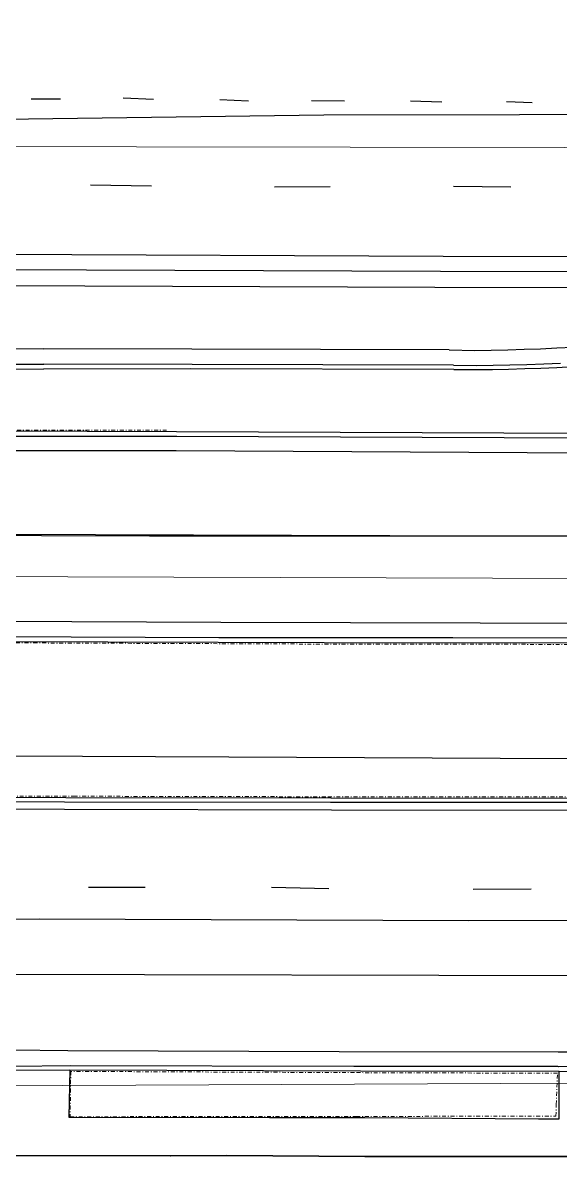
# Model space of a CAD drawing. Header units: feet. Extents: x 6439700 to 6442002, y 1883557 to 1884423.
# Drawn here: x 6440170.6 to 6440239.5, y 1883865.4 to 1884014 of the extents above; entities that cross this region are included whole.
import ezdxf
from ezdxf.lldxf.tags import DXFTag

# ---------------------------------------------------------------- set-up
doc = ezdxf.new("R2010")
doc.units = ezdxf.units.FT
doc.header["$MEASUREMENT"] = 0
doc.linetypes.add('DASHDOT', pattern=[1, 0.5, -0.25, 0, -0.25])
doc.layers.get('0').update_dxf_attribs({"color": 253})
for name, color, linetype, lineweight in [('VF-ELEC-OVHD-LINE-', 253, 'OVERHEADELECTRIC', 15), ('VF-FENC-LINE-', 253, 'FENCE', 25), ('VF-ROAD-CRWN-LINE-', 253, 'Continuous', 25), ('VF-ROAD-STRP-WHIT-LINE-', 253, 'Continuous', 25), ('VF-SSWR-GEOP-LINE-QLB-', 253, 'SEWER', 15), ('VF-STRM-GEOP-LINE-QLB-', 253, 'STORMDRAIN', 15), ('VF-TOPO-BRKL-LINE-', 253, 'DASHDOT', 13), ('VF-TOPO-CONC-GTFL-LINE-', 253, 'Continuous', 25), ('VF-TOPO-CONC-LIPG-LINE-', 253, 'Continuous', 25), ('VF-TOPO-CONC-SWLK-LINE-', 253, 'Continuous', 25), ('VF-TOPO-CONC-TBCB-LINE-', 253, 'Continuous', 25), ('VF-TOPO-CONC-TBWK-LINE-', 253, 'Continuous', 35)]:
    doc.layers.add(name, color=color, linetype=linetype, lineweight=lineweight)
doc.layers.add('VF-TINN-DSRF-BNDY-', color=253, linetype='Continuous', lineweight=25, plot=False)
doc.styles.get("Standard").update_dxf_attribs({"font": 'arial.ttf'})
tags = doc.linetypes.add('FENCE', pattern='A,0.5,-0.03,["X",Standard,S=0.08,R=0,X=0,Y=-0.04],-0.08,0.5', length=1.11).pattern_tags.tags
tags[6] = DXFTag(74, 10)
tags = doc.linetypes.add('OVERHEADELECTRIC', pattern='A,1,-0.03,["OE",Standard,S=0.08,R=0,X=0,Y=-0.04],-0.16,1', length=2.19).pattern_tags.tags
tags[6] = DXFTag(74, 10)
tags = doc.linetypes.add('SEWER', pattern='A,1,-0.03,["SS",Standard,S=0.08,R=0,X=0,Y=-0.04],-0.16,1', length=2.19).pattern_tags.tags
tags[6] = DXFTag(74, 10)
tags = doc.linetypes.add('STORMDRAIN', pattern='A,1,-0.03,["SD",Standard,S=0.08,R=0,X=0,Y=-0.04],-0.16,1', length=2.19).pattern_tags.tags
tags[6] = DXFTag(74, 10)

msp = doc.modelspace()

# ---------------------------------------------------------------- linework, layer by layer
at = {"linetype": 'Continuous'}
msp.add_line((6440239.3, 1883880.1, 656.3), (6440239.37, 1883880.1, 656.3), dxfattribs=at)
at = {"layer": 'VF-ELEC-OVHD-LINE-', "ltscale": 0.6}
msp.add_lwpolyline([(6440119.41, 1883877.39), (6440297.5, 1883878.2), (6440354.15, 1883878.22)], dxfattribs=at)
at = {"layer": 'VF-FENC-LINE-', "elevation": 662.47}
msp.add_lwpolyline([(6440112.16, 1883930.36), (6440112.29, 1883920.25), (6440196.99, 1883919.83), (6440353.8, 1883919.08)], dxfattribs=at)
at = {"layer": 'VF-ROAD-CRWN-LINE-'}
for points in [[(6439842.99, 1884001.03, 659.25), (6439886.35, 1884000.78, 659.08), (6439932.85, 1884000.58, 658.88), (6439976.8, 1884000.39, 658.6), (6440030.85, 1884000.68, 658.36), (6440114.86, 1884001.48, 657.79), (6440161.71, 1884001.63, 657.39), (6440209.22, 1884002.26, 656.96), (6440259.48, 1884002.36, 656.41), (6440322.92, 1884002.19, 655.67)], [(6440273.71, 1883947.89, 656.54), (6440246.84, 1883948.16, 656.85), (6440186.81, 1883948.19, 657.62), (6440145.12, 1883948.29, 658.08), (6440113.01, 1883948.34, 658.37), (6440084.03, 1883948.29, 658.51)], [(6440076.08, 1883898.94, 658.48), (6440172.65, 1883899.03, 658.09), (6440227.84, 1883898.83, 657.31), (6440275.14, 1883898.91, 656.19), (6440324.86, 1883898.87, 654.76), (6440364.88, 1883898.86, 653.66)]]:
    msp.add_polyline3d(points, dxfattribs=at)
at = {"layer": 'VF-ROAD-STRP-WHIT-LINE-'}
for p, q in [((6440171.6, 1884004.34), (6440175.4, 1884004.35)), ((6440183.44, 1884004.45), (6440187.35, 1884004.27)), ((6440195.87, 1884004.26), (6440199.54, 1884004.06)), ((6440207.62, 1884004.1), (6440211.85, 1884004.08)), ((6440220.35, 1884004.06), (6440224.39, 1884003.95)), ((6440232.67, 1884004), (6440235.99, 1884003.84)), ((6440179.23, 1883993.28), (6440187.08, 1883993.16)), ((6440202.86, 1883993.02), (6440210.03, 1883993.06)), ((6440225.86, 1883993.13), (6440233.25, 1883993.03)), ((6440117.12, 1883948.6), (6440273.4, 1883948.07)), ((6440186.27, 1883903.06), (6440178.99, 1883903.07)), ((6440209.87, 1883902.89), (6440202.49, 1883903.07)), ((6440235.84, 1883902.86), (6440228.4, 1883902.82)), ((6440112.17, 1883892.05), (6440343.21, 1883891.57))]:
    msp.add_line(p, q, dxfattribs=at)
at = {"layer": 'VF-SSWR-GEOP-LINE-QLB-', "ltscale": 0.6, "elevation": 660.97}
msp.add_lwpolyline([(6440076.43, 1884287.56), (6440075.23, 1883998.36), (6440322.5, 1883997.95)], dxfattribs=at)
at = {"layer": 'VF-STRM-GEOP-LINE-QLB-', "ltscale": 0.6, "elevation": 660.28, "flags": 128}
msp.add_lwpolyline([(6439704.49, 1883944.14), (6439998.92, 1883943.5), (6440299.11, 1883942.58), (6440342.78, 1883942.58)], dxfattribs=at)
at = {"layer": 'VF-TINN-DSRF-BNDY-'}
msp.add_polyline3d([(6440107.49, 1883865.25, 658.3), (6440107.83, 1883865.56, 658.31), (6440109.46, 1883866.76, 658.34), (6440109.94, 1883867.06, 658.34), (6440110.41, 1883867.35, 658.34), (6440110.43, 1883867.36, 658.34), (6440110.96, 1883867.57, 658.34), (6440111.49, 1883867.79, 658.34), (6440113.7, 1883868.46, 658.35), (6440115.96, 1883868.74, 658.36), (6440116.53, 1883868.76, 658.36), (6440117.09, 1883868.78, 658.36), (6440136.06, 1883868.65, 658.46), (6440136.09, 1883868.65, 658.46), (6440169.46, 1883868.64, 658.2), (6440169.48, 1883868.64, 658.2), (6440189.47, 1883868.62, 658.44), (6440189.5, 1883868.62, 658.44), (6440196.74, 1883868.64, 657.93), (6440196.77, 1883868.64, 657.93), (6440214.49, 1883868.54, 657.6), (6440214.52, 1883868.54, 657.6), (6440250.17, 1883868.52, 656.99)], dxfattribs=at)
at = {"layer": 'VF-TOPO-BRKL-LINE-'}
for points in [[(6440135.08, 1883967.57, 657.93), (6440135.14, 1883961.96, 657.96), (6440153.31, 1883961.79, 657.66), (6440189.12, 1883961.78, 657.29)], [(6440110.9, 1883914.83, 658.39), (6440110.94, 1883934.57, 658.23), (6440114.6, 1883934.59, 658.28), (6440114.61, 1883930.67, 658.26), (6440117.56, 1883930.68, 658.23), (6440117.54, 1883934.64, 658.17), (6440142.16, 1883934.57, 657.91), (6440171.93, 1883934.47, 657.6), (6440207.1, 1883934.33, 657.17), (6440244.42, 1883934.28, 656.92), (6440276.4, 1883934.25, 656.4), (6440308.81, 1883934.12, 656.2), (6440338.41, 1883934.11, 655.71), (6440363.61, 1883934.09, 655.5)], [(6440110.9, 1883914.83, 658.39), (6440111.95, 1883914.84, 658.48), (6440111.97, 1883914.88, 658.5), (6440112.02, 1883918.81, 658.48), (6440114.92, 1883918.91, 658.51), (6440114.86, 1883914.87, 658.54), (6440140.45, 1883914.79, 658.52), (6440177.06, 1883914.79, 658.33), (6440209.73, 1883914.72, 657.95), (6440244.11, 1883914.7, 657.02), (6440277.24, 1883914.56, 656.51), (6440311.09, 1883914.52, 655.41), (6440341.7, 1883914.33, 654.58), (6440363.14, 1883914.38, 653.92)]]:
    msp.add_polyline3d(points, dxfattribs=at)
msp.add_polyline3d([(6440239.03, 1883873.71, 656.95), (6440239.08, 1883875.23, 656.92), (6440239.22, 1883879.22, 656.93), (6440213.15, 1883879.3, 657.39), (6440176.7, 1883879.46, 657.8), (6440176.62, 1883873.64, 657.63), (6440213.4, 1883873.68, 657.46), (6440239.03, 1883873.71, 656.95)], close=True, dxfattribs=at)
at = {"layer": 'VF-TOPO-CONC-GTFL-LINE-'}
for p, q in [((6440166.23, 1883982.42, 657.03), (6440224.2, 1883982.21, 656.42)), ((6440224.2, 1883982.21, 656.42), (6440264.63, 1883982.09, 656.03)), ((6440237.46, 1883970.31, 656.53), (6440239.63, 1883970.41, 656.51)), ((6440153.36, 1883970.29, 657.52), (6440173.22, 1883970.25, 657.22)), ((6440192.31, 1883970.23, 656.92), (6440173.22, 1883970.25, 657.22)), ((6440225.86, 1883970.14, 656.54), (6440192.31, 1883970.23, 656.92)), ((6440225.86, 1883970.14, 656.54), (6440228.79, 1883970.1, 656.64)), ((6440228.79, 1883970.1, 656.64), (6440230.96, 1883970.13, 656.61)), ((6440230.96, 1883970.13, 656.61), (6440233.12, 1883970.17, 656.59)), ((6440233.12, 1883970.17, 656.59), (6440235.29, 1883970.24, 656.56)), ((6440235.29, 1883970.24, 656.56), (6440237.46, 1883970.31, 656.53)), ((6440190.32, 1883960.97, 657.06), (6440164.47, 1883961, 657.29)), ((6440248.43, 1883960.74, 656.4), (6440190.32, 1883960.97, 657.06)), ((6440160.36, 1883935.31, 657.36), (6440195.73, 1883935.19, 657.06)), ((6440195.73, 1883935.19, 657.06), (6440225.78, 1883935.17, 656.7)), ((6440225.78, 1883935.17, 656.7), (6440257.99, 1883935.1, 656.35)), ((6440175.89, 1883914.04, 657.89), (6440137.71, 1883914.11, 658.07)), ((6440210.09, 1883913.97, 657.43), (6440175.89, 1883914.04, 657.89)), ((6440244, 1883913.97, 656.81), (6440210.09, 1883913.97, 657.43)), ((6440169.4, 1883880.15, 657.23), (6440176.63, 1883880.23, 657.27)), ((6440176.63, 1883880.23, 657.27), (6440213.08, 1883880.15, 656.78)), ((6440213.08, 1883880.15, 656.78), (6440239.28, 1883880.11, 656.29)), ((6440239.28, 1883880.11, 656.29), (6440288.17, 1883880.01, 655.01))]:
    msp.add_line(p, q, dxfattribs=at)
at = {"layer": 'VF-TOPO-CONC-LIPG-LINE-'}
for p, q in [((6440166.51, 1883984.37, 657.14), (6440224.56, 1883984.13, 656.52)), ((6440224.56, 1883984.13, 656.52), (6440264.47, 1883984.03, 656.12)), ((6440165.46, 1883980.38, 657.16), (6440223.49, 1883980.16, 656.55)), ((6440223.49, 1883980.16, 656.55), (6440264.79, 1883980.06, 656.07)), ((6440153.29, 1883972.3, 657.7), (6440173.21, 1883972.25, 657.37)), ((6440192.25, 1883972.21, 657.04), (6440173.21, 1883972.25, 657.37)), ((6440225.32, 1883972.1, 656.69), (6440192.25, 1883972.21, 657.04)), ((6440225.32, 1883972.1, 656.69), (6440228.63, 1883972.04, 656.72)), ((6440228.63, 1883972.04, 656.72), (6440230.73, 1883972.07, 656.69)), ((6440230.73, 1883972.07, 656.69), (6440232.84, 1883972.11, 656.66)), ((6440232.84, 1883972.11, 656.66), (6440234.95, 1883972.17, 656.63)), ((6440234.95, 1883972.17, 656.63), (6440237.05, 1883972.25, 656.61)), ((6440237.05, 1883972.25, 656.61), (6440239.16, 1883972.34, 656.58)), ((6440239.16, 1883972.34, 656.58), (6440241.26, 1883972.45, 656.55)), ((6440190.24, 1883959.15, 657.17), (6440162.9, 1883959.13, 657.46)), ((6440248.49, 1883958.8, 656.55), (6440190.24, 1883959.15, 657.17)), ((6440160.21, 1883937.28, 657.43), (6440195.97, 1883937.14, 657.22)), ((6440195.97, 1883937.14, 657.22), (6440229.31, 1883937.05, 656.78)), ((6440229.31, 1883937.05, 656.78), (6440263.31, 1883936.97, 656.39)), ((6440175.91, 1883913.1, 657.86), (6440137.69, 1883913.21, 658.05)), ((6440210.19, 1883913.02, 657.43), (6440175.91, 1883913.1, 657.86)), ((6440244.11, 1883912.95, 656.78), (6440210.19, 1883913.02, 657.43)), ((6440169.18, 1883882.21, 657.41), (6440176.33, 1883882.15, 657.35)), ((6440176.33, 1883882.15, 657.35), (6440211.17, 1883882.02, 656.92)), ((6440211.17, 1883882.02, 656.92), (6440239.3, 1883881.99, 656.39)), ((6440239.3, 1883881.99, 656.39), (6440287.86, 1883881.94, 655.12))]:
    msp.add_line(p, q, dxfattribs=at)
at = {"layer": 'VF-TOPO-CONC-SWLK-LINE-'}
for p, q in [((6440176.58, 1883879.64, 657.94), (6440176.45, 1883873.58, 658.03)), ((6440239.43, 1883877.77, 657.01), (6440239.43, 1883879.48, 656.97)), ((6440239.44, 1883873.37, 657.12), (6440239.43, 1883877.77, 657.01)), ((6440176.45, 1883873.58, 658.03), (6440202.25, 1883873.52, 657.66)), ((6440202.25, 1883873.52, 657.66), (6440214.47, 1883873.56, 657.46)), ((6440214.47, 1883873.56, 657.46), (6440236.79, 1883873.39, 657.19)), ((6440236.79, 1883873.39, 657.19), (6440239.44, 1883873.37, 657.12))]:
    msp.add_line(p, q, dxfattribs=at)
at = {"layer": 'VF-TOPO-CONC-TBCB-LINE-'}
for p, q in [((6440153.42, 1883969.67, 658.02), (6440173.21, 1883969.64, 657.7)), ((6440192.13, 1883969.65, 657.44), (6440173.21, 1883969.64, 657.7)), ((6440225.91, 1883969.6, 657.04), (6440192.13, 1883969.65, 657.44)), ((6440225.91, 1883969.6, 657.04), (6440228.79, 1883969.56, 657.07)), ((6440228.79, 1883969.56, 657.07), (6440230.87, 1883969.59, 657.05)), ((6440230.87, 1883969.59, 657.05), (6440232.94, 1883969.63, 657.02)), ((6440232.94, 1883969.63, 657.02), (6440235.02, 1883969.69, 657)), ((6440235.02, 1883969.69, 657), (6440237.09, 1883969.76, 656.97)), ((6440237.09, 1883969.76, 656.97), (6440239.16, 1883969.85, 656.94)), ((6440239.16, 1883969.85, 656.94), (6440241.24, 1883969.95, 656.92)), ((6440190.3, 1883961.59, 657.54), (6440164.46, 1883961.66, 657.81)), ((6440248.37, 1883961.35, 656.94), (6440190.3, 1883961.59, 657.54)), ((6440160.39, 1883934.67, 657.82), (6440195.65, 1883934.58, 657.51)), ((6440195.65, 1883934.58, 657.51), (6440222.87, 1883934.5, 657.24)), ((6440222.87, 1883934.5, 657.24), (6440257.74, 1883934.54, 656.84)), ((6440176.06, 1883914.6, 658.5), (6440137.7, 1883914.66, 658.76)), ((6440210.12, 1883914.53, 658.09), (6440176.06, 1883914.6, 658.5)), ((6440244.37, 1883914.5, 657.46), (6440210.12, 1883914.53, 658.09)), ((6440169.57, 1883879.61, 657.98), (6440176.58, 1883879.64, 657.94)), ((6440176.58, 1883879.64, 657.94), (6440213.93, 1883879.54, 657.48)), ((6440213.93, 1883879.54, 657.48), (6440239.43, 1883879.48, 656.97)), ((6440239.43, 1883879.48, 656.97), (6440244.35, 1883879.45, 656.88))]:
    msp.add_line(p, q, dxfattribs=at)
at = {"layer": 'VF-TOPO-CONC-TBWK-LINE-'}
for p, q in [((6440169.46, 1883868.64, 658.2), (6440189.47, 1883868.62, 658.44)), ((6440189.47, 1883868.62, 658.44), (6440196.74, 1883868.64, 657.93)), ((6440196.74, 1883868.64, 657.93), (6440214.49, 1883868.54, 657.6)), ((6440214.49, 1883868.54, 657.6), (6440250.17, 1883868.52, 656.99))]:
    msp.add_line(p, q, dxfattribs=at)

doc.saveas('drawing.dxf')
